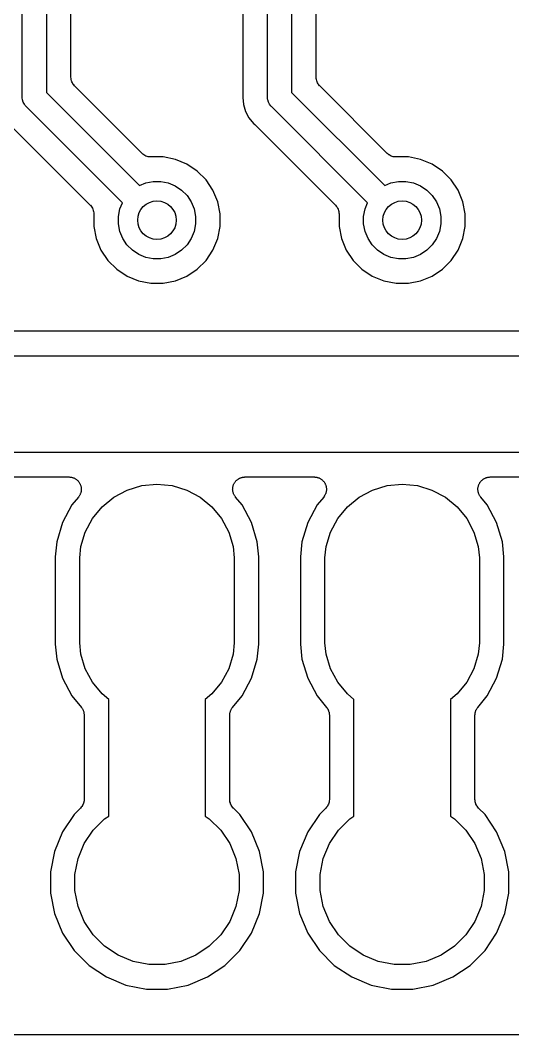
# Model space of a CAD drawing. Extents: x 94.3 to 145.3, y -143.8 to -113.4.
# Drawn here: x 124.95 to 130.05, y -143.82 to -133.31 of the extents above; entities that cross this region are included whole.
import ezdxf

# ---------------------------------------------------------------- set-up
doc = ezdxf.new("R2010")
doc.units = 0
doc.layers.add('BLACK', color=7, linetype='CONTINUOUS')

msp = doc.modelspace()

# ---------------------------------------------------------------- linework, layer by layer
at = {"layer": 'BLACK', "linetype": 'CONTINUOUS'}
for p, q in [((127.51, -134.106), (127.51, -122.734)), ((127.76, -122.688), (127.76, -134.06)), ((124.97, -134.106), (124.97, -123.172)), ((125.22, -123.126), (125.22, -134.06)), ((125.474, -133.902), (125.474, -127.97)), ((127.256, -127.97), (127.256, -134.087)), ((128.014, -133.902), (128.014, -127.97)), ((125.475, -133.914), (125.474, -133.902)), ((125.476, -133.926), (125.475, -133.914)), ((128.015, -133.914), (128.014, -133.902)), ((128.016, -133.926), (128.015, -133.914)), ((125.476, -133.927), (125.476, -133.926)), ((125.476, -133.926), (125.476, -133.926)), ((125.48, -133.938), (125.476, -133.927)), ((125.483, -133.95), (125.48, -133.938)), ((125.484, -133.951), (125.483, -133.95)), ((125.483, -133.95), (125.483, -133.95)), ((125.489, -133.961), (125.484, -133.951)), ((125.494, -133.972), (125.489, -133.961)), ((125.495, -133.972), (125.494, -133.972)), ((125.495, -133.973), (125.495, -133.972)), ((125.503, -133.982), (125.495, -133.973)), ((125.51, -133.991), (125.503, -133.982)), ((125.511, -133.992), (125.51, -133.991)), ((126.21, -134.691), (125.511, -133.992)), ((125.511, -133.992), (125.511, -133.992)), ((125.511, -133.992), (125.511, -133.992)), ((125.511, -133.992), (125.511, -133.992)), ((128.016, -133.927), (128.016, -133.926)), ((128.016, -133.926), (128.016, -133.926)), ((128.02, -133.938), (128.016, -133.927)), ((128.023, -133.95), (128.02, -133.938)), ((128.024, -133.951), (128.023, -133.95)), ((128.023, -133.95), (128.023, -133.95)), ((128.029, -133.961), (128.024, -133.951)), ((128.034, -133.972), (128.029, -133.961)), ((128.035, -133.972), (128.034, -133.972)), ((128.035, -133.973), (128.035, -133.972)), ((128.043, -133.982), (128.035, -133.973)), ((128.05, -133.991), (128.043, -133.982)), ((128.051, -133.992), (128.05, -133.991)), ((128.75, -134.691), (128.051, -133.992)), ((128.051, -133.992), (128.051, -133.992)), ((128.051, -133.992), (128.051, -133.992)), ((128.051, -133.992), (128.051, -133.992)), ((124.969, -134.112), (124.97, -134.106)), ((124.97, -134.118), (124.969, -134.112)), ((124.971, -134.131), (124.97, -134.118)), ((124.97, -134.118), (124.97, -134.118)), ((125.22, -134.06), (126.184, -135.024)), ((127.255, -134.1), (127.254, -134.112)), ((127.254, -134.112), (127.261, -134.186)), ((127.256, -134.089), (127.255, -134.094)), ((127.255, -134.094), (127.255, -134.1)), ((127.256, -134.087), (127.256, -134.089)), ((127.509, -134.112), (127.51, -134.106)), ((127.51, -134.118), (127.509, -134.112)), ((127.511, -134.13), (127.51, -134.118)), ((127.76, -134.06), (128.724, -135.024)), ((124.972, -134.137), (124.971, -134.131)), ((124.979, -134.16), (124.972, -134.137)), ((124.991, -134.182), (124.979, -134.16)), ((125.001, -134.195), (124.991, -134.182)), ((125.006, -134.201), (125.001, -134.195)), ((125.011, -134.205), (125.006, -134.201)), ((126.007, -135.201), (125.011, -134.205)), ((127.261, -134.186), (127.283, -134.258)), ((127.512, -134.136), (127.511, -134.13)), ((127.519, -134.16), (127.512, -134.136)), ((127.531, -134.182), (127.519, -134.16)), ((127.54, -134.194), (127.531, -134.182)), ((127.546, -134.201), (127.54, -134.194)), ((127.551, -134.205), (127.546, -134.201)), ((128.547, -135.201), (127.551, -134.205)), ((127.283, -134.258), (127.318, -134.324)), ((127.318, -134.324), (127.366, -134.381)), ((124.845, -134.398), (125.674, -135.227)), ((127.366, -134.381), (127.375, -134.389)), ((127.375, -134.389), (127.377, -134.39)), ((127.377, -134.39), (127.38, -134.394)), ((127.38, -134.394), (127.385, -134.398)), ((127.385, -134.398), (128.214, -135.227)), ((126.219, -134.698), (126.21, -134.691)), ((126.228, -134.706), (126.219, -134.698)), ((126.229, -134.707), (126.228, -134.706)), ((126.228, -134.706), (126.228, -134.706)), ((126.239, -134.712), (126.229, -134.707)), ((126.25, -134.718), (126.239, -134.712)), ((126.251, -134.718), (126.25, -134.718)), ((126.25, -134.718), (126.25, -134.718)), ((126.262, -134.722), (126.251, -134.718)), ((126.273, -134.725), (126.262, -134.722)), ((126.274, -134.725), (126.273, -134.725)), ((126.286, -134.727), (126.274, -134.725)), ((126.274, -134.725), (126.274, -134.725)), ((126.298, -134.728), (126.286, -134.727)), ((126.299, -134.728), (126.298, -134.728)), ((126.3, -134.728), (126.299, -134.728)), ((126.299, -134.728), (126.299, -134.728)), ((126.299, -134.728), (126.299, -134.728)), ((126.429, -134.728), (126.3, -134.728)), ((126.556, -134.753), (126.429, -134.728)), ((126.675, -134.802), (126.556, -134.753)), ((128.759, -134.698), (128.75, -134.691)), ((128.768, -134.706), (128.759, -134.698)), ((128.769, -134.707), (128.768, -134.706)), ((128.768, -134.706), (128.768, -134.706)), ((128.779, -134.712), (128.769, -134.707)), ((128.79, -134.718), (128.779, -134.712)), ((128.791, -134.718), (128.79, -134.718)), ((128.79, -134.718), (128.79, -134.718)), ((128.802, -134.722), (128.791, -134.718)), ((128.813, -134.725), (128.802, -134.722)), ((128.814, -134.725), (128.813, -134.725)), ((128.826, -134.727), (128.814, -134.725)), ((128.814, -134.725), (128.814, -134.725)), ((128.838, -134.728), (128.826, -134.727)), ((128.839, -134.728), (128.838, -134.728)), ((128.84, -134.728), (128.839, -134.728)), ((128.839, -134.728), (128.839, -134.728)), ((128.839, -134.728), (128.839, -134.728)), ((128.969, -134.728), (128.84, -134.728)), ((129.096, -134.753), (128.969, -134.728)), ((129.215, -134.802), (129.096, -134.753)), ((126.782, -134.874), (126.675, -134.802)), ((129.322, -134.874), (129.215, -134.802)), ((126.873, -134.965), (126.782, -134.874)), ((126.945, -135.072), (126.873, -134.965)), ((129.413, -134.965), (129.322, -134.874)), ((129.485, -135.072), (129.413, -134.965)), ((126.184, -135.024), (126.248, -134.997)), ((126.248, -134.997), (126.326, -134.982)), ((126.326, -134.982), (126.404, -134.982)), ((126.404, -134.982), (126.482, -134.997)), ((126.482, -134.997), (126.554, -135.028)), ((126.554, -135.028), (126.62, -135.071)), ((126.62, -135.071), (126.676, -135.127)), ((126.994, -135.191), (126.945, -135.072)), ((128.724, -135.024), (128.788, -134.997)), ((128.788, -134.997), (128.866, -134.982)), ((128.866, -134.982), (128.944, -134.982)), ((128.944, -134.982), (129.022, -134.997)), ((129.022, -134.997), (129.094, -135.028)), ((129.094, -135.028), (129.16, -135.071)), ((129.16, -135.071), (129.216, -135.127)), ((129.534, -135.191), (129.485, -135.072)), ((126.676, -135.127), (126.719, -135.193)), ((129.216, -135.127), (129.259, -135.193)), ((125.674, -135.227), (125.674, -135.227)), ((125.674, -135.227), (125.674, -135.227)), ((125.674, -135.227), (125.674, -135.227)), ((125.674, -135.227), (125.675, -135.228)), ((125.675, -135.228), (125.682, -135.237)), ((125.682, -135.237), (125.69, -135.246)), ((125.69, -135.246), (125.69, -135.247)), ((125.69, -135.247), (125.691, -135.247)), ((125.691, -135.247), (125.696, -135.258)), ((125.696, -135.258), (125.701, -135.268)), ((125.701, -135.268), (125.702, -135.269)), ((125.702, -135.269), (125.702, -135.269)), ((125.702, -135.269), (125.705, -135.281)), ((125.705, -135.281), (125.709, -135.292)), ((125.965, -135.343), (125.98, -135.265)), ((125.98, -135.265), (126.007, -135.201)), ((126.719, -135.193), (126.75, -135.265)), ((126.75, -135.265), (126.765, -135.343)), ((127.019, -135.318), (126.994, -135.191)), ((128.214, -135.227), (128.214, -135.227)), ((128.214, -135.227), (128.214, -135.227)), ((128.214, -135.227), (128.214, -135.227)), ((128.214, -135.227), (128.215, -135.228)), ((128.215, -135.228), (128.222, -135.237)), ((128.222, -135.237), (128.23, -135.246)), ((128.23, -135.246), (128.23, -135.247)), ((128.23, -135.247), (128.231, -135.247)), ((128.231, -135.247), (128.236, -135.258)), ((128.236, -135.258), (128.241, -135.268)), ((128.241, -135.268), (128.242, -135.269)), ((128.242, -135.269), (128.242, -135.269)), ((128.242, -135.269), (128.245, -135.281)), ((128.245, -135.281), (128.249, -135.292)), ((128.505, -135.343), (128.52, -135.265)), ((128.52, -135.265), (128.547, -135.201)), ((129.259, -135.193), (129.29, -135.265)), ((129.29, -135.265), (129.305, -135.343)), ((129.559, -135.318), (129.534, -135.191)), ((125.709, -135.292), (125.709, -135.293)), ((125.709, -135.293), (125.709, -135.293)), ((125.709, -135.293), (125.71, -135.305)), ((125.71, -135.305), (125.711, -135.317)), ((125.711, -135.317), (125.711, -135.446)), ((125.965, -135.421), (125.965, -135.343)), ((126.765, -135.343), (126.765, -135.421)), ((127.019, -135.446), (127.019, -135.318)), ((128.249, -135.292), (128.249, -135.293)), ((128.249, -135.293), (128.249, -135.293)), ((128.249, -135.293), (128.25, -135.305)), ((128.25, -135.305), (128.251, -135.317)), ((128.251, -135.317), (128.251, -135.446)), ((128.505, -135.421), (128.505, -135.343)), ((129.305, -135.343), (129.305, -135.421)), ((129.559, -135.446), (129.559, -135.318)), ((125.711, -135.446), (125.736, -135.573)), ((125.98, -135.499), (125.965, -135.421)), ((126.765, -135.421), (126.75, -135.499)), ((126.994, -135.573), (127.019, -135.446)), ((128.251, -135.446), (128.276, -135.573)), ((128.52, -135.499), (128.505, -135.421)), ((129.305, -135.421), (129.29, -135.499)), ((129.534, -135.573), (129.559, -135.446)), ((125.736, -135.573), (125.785, -135.692)), ((126.011, -135.571), (125.98, -135.499)), ((126.054, -135.637), (126.011, -135.571)), ((126.719, -135.571), (126.676, -135.637)), ((126.75, -135.499), (126.719, -135.571)), ((126.945, -135.692), (126.994, -135.573)), ((128.276, -135.573), (128.325, -135.692)), ((128.551, -135.571), (128.52, -135.499)), ((128.594, -135.637), (128.551, -135.571)), ((129.259, -135.571), (129.216, -135.637)), ((129.29, -135.499), (129.259, -135.571)), ((129.485, -135.692), (129.534, -135.573)), ((125.785, -135.692), (125.857, -135.799)), ((126.11, -135.693), (126.054, -135.637)), ((126.176, -135.736), (126.11, -135.693)), ((126.62, -135.693), (126.554, -135.736)), ((126.676, -135.637), (126.62, -135.693)), ((126.873, -135.799), (126.945, -135.692)), ((128.325, -135.692), (128.397, -135.799)), ((128.65, -135.693), (128.594, -135.637)), ((128.716, -135.736), (128.65, -135.693)), ((129.16, -135.693), (129.094, -135.736)), ((129.216, -135.637), (129.16, -135.693)), ((129.413, -135.799), (129.485, -135.692)), ((125.857, -135.799), (125.948, -135.89)), ((126.248, -135.767), (126.176, -135.736)), ((126.326, -135.782), (126.248, -135.767)), ((126.404, -135.782), (126.326, -135.782)), ((126.482, -135.767), (126.404, -135.782)), ((126.554, -135.736), (126.482, -135.767)), ((126.782, -135.89), (126.873, -135.799)), ((128.397, -135.799), (128.488, -135.89)), ((128.788, -135.767), (128.716, -135.736)), ((128.866, -135.782), (128.788, -135.767)), ((128.944, -135.782), (128.866, -135.782)), ((129.022, -135.767), (128.944, -135.782)), ((129.094, -135.736), (129.022, -135.767)), ((129.322, -135.89), (129.413, -135.799)), ((125.948, -135.89), (126.055, -135.962)), ((126.675, -135.962), (126.782, -135.89)), ((128.488, -135.89), (128.595, -135.962)), ((129.215, -135.962), (129.322, -135.89)), ((126.055, -135.962), (126.174, -136.011)), ((126.174, -136.011), (126.301, -136.036)), ((126.429, -136.036), (126.556, -136.011)), ((126.556, -136.011), (126.675, -135.962)), ((128.595, -135.962), (128.714, -136.011)), ((128.714, -136.011), (128.841, -136.036)), ((128.969, -136.036), (129.096, -136.011)), ((129.096, -136.011), (129.215, -135.962)), ((126.301, -136.036), (126.429, -136.036)), ((128.841, -136.036), (128.969, -136.036)), ((140.605, -136.533), (119.423, -136.533)), ((119.405, -136.787), (140.763, -136.787)), ((140.945, -137.787), (119.587, -137.787)), ((124.736, -138.041), (125.454, -138.041)), ((125.454, -138.041), (125.455, -138.041)), ((125.455, -138.041), (125.461, -138.042)), ((125.461, -138.042), (125.467, -138.042)), ((125.467, -138.042), (125.474, -138.043)), ((125.474, -138.043), (125.48, -138.044)), ((125.48, -138.044), (125.486, -138.046)), ((125.486, -138.046), (125.491, -138.047)), ((125.491, -138.047), (125.497, -138.049)), ((125.497, -138.049), (125.504, -138.051)), ((125.504, -138.051), (125.509, -138.054)), ((125.509, -138.054), (125.514, -138.056)), ((125.514, -138.056), (125.52, -138.06)), ((125.52, -138.06), (125.525, -138.063)), ((125.525, -138.063), (125.53, -138.067)), ((125.53, -138.067), (125.535, -138.07)), ((125.535, -138.07), (125.539, -138.075)), ((125.539, -138.075), (125.544, -138.079)), ((125.544, -138.079), (125.548, -138.084)), ((125.548, -138.084), (125.552, -138.088)), ((125.552, -138.088), (125.556, -138.093)), ((125.556, -138.093), (125.56, -138.098)), ((125.56, -138.098), (125.563, -138.104)), ((125.563, -138.104), (125.566, -138.109)), ((125.566, -138.109), (125.568, -138.115)), ((125.568, -138.115), (125.571, -138.12)), ((125.571, -138.12), (125.573, -138.126)), ((126.208, -138.131), (126.365, -138.115)), ((126.365, -138.115), (126.522, -138.131)), ((127.158, -138.124), (127.159, -138.119)), ((127.159, -138.119), (127.162, -138.113)), ((127.162, -138.113), (127.165, -138.107)), ((127.165, -138.107), (127.168, -138.102)), ((127.168, -138.102), (127.171, -138.097)), ((127.171, -138.097), (127.175, -138.092)), ((127.175, -138.092), (127.179, -138.087)), ((127.179, -138.087), (127.183, -138.082)), ((127.183, -138.082), (127.187, -138.078)), ((127.187, -138.078), (127.192, -138.074)), ((127.192, -138.074), (127.197, -138.069)), ((127.197, -138.069), (127.202, -138.066)), ((127.202, -138.066), (127.206, -138.062)), ((127.206, -138.062), (127.212, -138.059)), ((127.212, -138.059), (127.217, -138.056)), ((127.217, -138.056), (127.223, -138.053)), ((127.223, -138.053), (127.228, -138.051)), ((127.228, -138.051), (127.234, -138.049)), ((127.234, -138.049), (127.24, -138.046)), ((127.24, -138.046), (127.246, -138.045)), ((127.246, -138.045), (127.252, -138.043)), ((127.252, -138.043), (127.258, -138.043)), ((127.258, -138.043), (127.265, -138.042)), ((127.265, -138.042), (127.271, -138.042)), ((127.271, -138.042), (127.276, -138.041)), ((127.276, -138.041), (127.994, -138.041)), ((127.994, -138.041), (127.995, -138.041)), ((127.995, -138.041), (128.001, -138.042)), ((128.001, -138.042), (128.007, -138.042)), ((128.007, -138.042), (128.014, -138.043)), ((128.014, -138.043), (128.02, -138.044)), ((128.02, -138.044), (128.026, -138.046)), ((128.026, -138.046), (128.031, -138.047)), ((128.031, -138.047), (128.037, -138.049)), ((128.037, -138.049), (128.044, -138.051)), ((128.044, -138.051), (128.049, -138.054)), ((128.049, -138.054), (128.054, -138.056)), ((128.054, -138.056), (128.06, -138.06)), ((128.06, -138.06), (128.065, -138.063)), ((128.065, -138.063), (128.07, -138.067)), ((128.07, -138.067), (128.075, -138.07)), ((128.075, -138.07), (128.079, -138.075)), ((128.079, -138.075), (128.084, -138.079)), ((128.084, -138.079), (128.088, -138.084)), ((128.088, -138.084), (128.092, -138.088)), ((128.092, -138.088), (128.096, -138.093)), ((128.096, -138.093), (128.1, -138.098)), ((128.1, -138.098), (128.103, -138.104)), ((128.103, -138.104), (128.106, -138.109)), ((128.106, -138.109), (128.108, -138.115)), ((128.108, -138.115), (128.111, -138.12)), ((128.111, -138.12), (128.113, -138.126)), ((128.748, -138.131), (128.905, -138.115)), ((128.905, -138.115), (129.062, -138.131)), ((129.698, -138.124), (129.699, -138.119)), ((129.699, -138.119), (129.702, -138.113)), ((129.702, -138.113), (129.705, -138.107)), ((129.705, -138.107), (129.708, -138.102)), ((129.708, -138.102), (129.711, -138.097)), ((129.711, -138.097), (129.715, -138.092)), ((129.715, -138.092), (129.719, -138.087)), ((129.719, -138.087), (129.723, -138.082)), ((129.723, -138.082), (129.727, -138.078)), ((129.727, -138.078), (129.732, -138.074)), ((129.732, -138.074), (129.737, -138.069)), ((129.737, -138.069), (129.742, -138.066)), ((129.742, -138.066), (129.746, -138.062)), ((129.746, -138.062), (129.752, -138.059)), ((129.752, -138.059), (129.757, -138.056)), ((129.757, -138.056), (129.763, -138.053)), ((129.763, -138.053), (129.768, -138.051)), ((129.768, -138.051), (129.774, -138.049)), ((129.774, -138.049), (129.78, -138.046)), ((129.78, -138.046), (129.786, -138.045)), ((129.786, -138.045), (129.792, -138.043)), ((129.792, -138.043), (129.798, -138.043)), ((129.798, -138.043), (129.805, -138.042)), ((129.805, -138.042), (129.811, -138.042)), ((129.811, -138.042), (129.816, -138.041)), ((129.816, -138.041), (130.534, -138.041)), ((125.568, -138.222), (125.565, -138.228)), ((125.571, -138.217), (125.568, -138.222)), ((125.573, -138.211), (125.571, -138.217)), ((125.573, -138.126), (125.575, -138.132)), ((125.575, -138.205), (125.573, -138.211)), ((125.575, -138.132), (125.576, -138.138)), ((125.576, -138.199), (125.575, -138.205)), ((125.576, -138.138), (125.578, -138.144)), ((125.578, -138.194), (125.576, -138.199)), ((125.578, -138.144), (125.579, -138.15)), ((125.579, -138.187), (125.578, -138.194)), ((125.579, -138.15), (125.58, -138.156)), ((125.58, -138.181), (125.579, -138.187)), ((125.58, -138.156), (125.58, -138.162)), ((125.58, -138.162), (125.581, -138.169)), ((125.581, -138.169), (125.58, -138.175)), ((125.58, -138.175), (125.58, -138.181)), ((125.918, -138.251), (126.057, -138.176)), ((126.057, -138.176), (126.208, -138.131)), ((126.522, -138.131), (126.673, -138.176)), ((126.673, -138.176), (126.812, -138.251)), ((127.149, -138.167), (127.15, -138.161)), ((127.15, -138.173), (127.149, -138.167)), ((127.15, -138.154), (127.151, -138.148)), ((127.15, -138.161), (127.15, -138.154)), ((127.15, -138.179), (127.15, -138.173)), ((127.151, -138.185), (127.15, -138.179)), ((127.151, -138.148), (127.152, -138.142)), ((127.152, -138.192), (127.151, -138.185)), ((127.152, -138.142), (127.154, -138.136)), ((127.153, -138.198), (127.152, -138.192)), ((127.154, -138.203), (127.153, -138.198)), ((127.154, -138.136), (127.155, -138.13)), ((127.157, -138.209), (127.154, -138.203)), ((127.155, -138.13), (127.158, -138.124)), ((127.159, -138.216), (127.157, -138.209)), ((127.161, -138.221), (127.159, -138.216)), ((127.164, -138.226), (127.161, -138.221)), ((127.167, -138.232), (127.164, -138.226)), ((128.108, -138.222), (128.105, -138.228)), ((128.111, -138.217), (128.108, -138.222)), ((128.113, -138.211), (128.111, -138.217)), ((128.113, -138.126), (128.115, -138.132)), ((128.115, -138.205), (128.113, -138.211)), ((128.115, -138.132), (128.116, -138.138)), ((128.116, -138.199), (128.115, -138.205)), ((128.116, -138.138), (128.118, -138.144)), ((128.118, -138.194), (128.116, -138.199)), ((128.118, -138.144), (128.119, -138.15)), ((128.119, -138.187), (128.118, -138.194)), ((128.119, -138.15), (128.12, -138.156)), ((128.12, -138.181), (128.119, -138.187)), ((128.12, -138.156), (128.12, -138.162)), ((128.12, -138.162), (128.121, -138.169)), ((128.121, -138.169), (128.12, -138.175)), ((128.12, -138.175), (128.12, -138.181)), ((128.458, -138.251), (128.597, -138.176)), ((128.597, -138.176), (128.748, -138.131)), ((129.062, -138.131), (129.213, -138.176)), ((129.213, -138.176), (129.352, -138.251)), ((129.689, -138.167), (129.69, -138.161)), ((129.69, -138.173), (129.689, -138.167)), ((129.69, -138.154), (129.691, -138.148)), ((129.69, -138.161), (129.69, -138.154)), ((129.69, -138.179), (129.69, -138.173)), ((129.691, -138.185), (129.69, -138.179)), ((129.691, -138.148), (129.692, -138.142)), ((129.692, -138.192), (129.691, -138.185)), ((129.692, -138.142), (129.694, -138.136)), ((129.693, -138.198), (129.692, -138.192)), ((129.694, -138.203), (129.693, -138.198)), ((129.694, -138.136), (129.695, -138.13)), ((129.697, -138.209), (129.694, -138.203)), ((129.695, -138.13), (129.698, -138.124)), ((129.699, -138.216), (129.697, -138.209)), ((129.701, -138.221), (129.699, -138.216)), ((129.704, -138.226), (129.701, -138.221)), ((129.707, -138.232), (129.704, -138.226)), ((125.484, -138.331), (125.387, -138.514)), ((125.552, -138.249), (125.484, -138.331)), ((125.555, -138.244), (125.552, -138.249)), ((125.559, -138.239), (125.555, -138.244)), ((125.562, -138.233), (125.559, -138.239)), ((125.565, -138.228), (125.562, -138.233)), ((125.797, -138.351), (125.918, -138.251)), ((126.812, -138.251), (126.933, -138.351)), ((127.17, -138.238), (127.167, -138.232)), ((127.174, -138.242), (127.17, -138.238)), ((127.177, -138.247), (127.174, -138.242)), ((127.178, -138.249), (127.177, -138.247)), ((127.246, -138.331), (127.178, -138.249)), ((127.343, -138.514), (127.246, -138.331)), ((128.024, -138.331), (127.927, -138.514)), ((128.092, -138.249), (128.024, -138.331)), ((128.095, -138.244), (128.092, -138.249)), ((128.099, -138.239), (128.095, -138.244)), ((128.102, -138.233), (128.099, -138.239)), ((128.105, -138.228), (128.102, -138.233)), ((128.337, -138.351), (128.458, -138.251)), ((129.352, -138.251), (129.473, -138.351)), ((129.71, -138.238), (129.707, -138.232)), ((129.714, -138.242), (129.71, -138.238)), ((129.717, -138.247), (129.714, -138.242)), ((129.718, -138.249), (129.717, -138.247)), ((129.786, -138.331), (129.718, -138.249)), ((129.883, -138.514), (129.786, -138.331)), ((125.697, -138.472), (125.797, -138.351)), ((126.933, -138.351), (127.033, -138.472)), ((128.237, -138.472), (128.337, -138.351)), ((129.473, -138.351), (129.573, -138.472)), ((125.387, -138.514), (125.326, -138.712)), ((125.622, -138.611), (125.697, -138.472)), ((127.033, -138.472), (127.108, -138.611)), ((127.404, -138.712), (127.343, -138.514)), ((127.927, -138.514), (127.866, -138.712)), ((128.162, -138.611), (128.237, -138.472)), ((129.573, -138.472), (129.648, -138.611)), ((129.944, -138.712), (129.883, -138.514)), ((125.577, -138.762), (125.622, -138.611)), ((127.108, -138.611), (127.153, -138.762)), ((128.117, -138.762), (128.162, -138.611)), ((129.648, -138.611), (129.693, -138.762)), ((125.326, -138.712), (125.311, -138.867)), ((127.419, -138.867), (127.404, -138.712)), ((127.866, -138.712), (127.851, -138.867)), ((129.959, -138.867), (129.944, -138.712)), ((125.565, -138.88), (125.577, -138.762)), ((127.153, -138.762), (127.165, -138.88)), ((128.105, -138.88), (128.117, -138.762)), ((129.693, -138.762), (129.705, -138.88)), ((125.311, -138.867), (125.311, -139.771)), ((125.565, -139.758), (125.565, -138.88)), ((127.165, -138.88), (127.165, -139.758)), ((127.419, -139.771), (127.419, -138.867)), ((127.851, -138.867), (127.851, -139.771)), ((128.105, -139.758), (128.105, -138.88)), ((129.705, -138.88), (129.705, -139.758)), ((129.959, -139.771), (129.959, -138.867)), ((125.311, -139.771), (125.326, -139.926)), ((125.577, -139.876), (125.565, -139.758)), ((127.165, -139.758), (127.153, -139.876)), ((127.404, -139.926), (127.419, -139.771)), ((127.851, -139.771), (127.866, -139.926)), ((128.117, -139.876), (128.105, -139.758)), ((129.705, -139.758), (129.693, -139.876)), ((129.944, -139.926), (129.959, -139.771)), ((125.622, -140.027), (125.577, -139.876)), ((127.153, -139.876), (127.108, -140.027)), ((128.162, -140.027), (128.117, -139.876)), ((129.693, -139.876), (129.648, -140.027)), ((125.326, -139.926), (125.387, -140.124)), ((127.343, -140.124), (127.404, -139.926)), ((127.866, -139.926), (127.927, -140.124)), ((129.883, -140.124), (129.944, -139.926)), ((125.697, -140.166), (125.622, -140.027)), ((127.108, -140.027), (127.033, -140.166)), ((128.237, -140.166), (128.162, -140.027)), ((129.648, -140.027), (129.573, -140.166)), ((125.387, -140.124), (125.484, -140.307)), ((125.797, -140.287), (125.697, -140.166)), ((127.033, -140.166), (126.933, -140.287)), ((127.246, -140.307), (127.343, -140.124)), ((127.927, -140.124), (128.024, -140.307)), ((128.337, -140.287), (128.237, -140.166)), ((129.573, -140.166), (129.473, -140.287)), ((129.786, -140.307), (129.883, -140.124)), ((125.484, -140.307), (125.582, -140.427)), ((125.865, -140.344), (125.797, -140.287)), ((126.933, -140.287), (126.865, -140.344)), ((127.148, -140.427), (127.246, -140.307)), ((128.024, -140.307), (128.122, -140.427)), ((128.405, -140.344), (128.337, -140.287)), ((129.473, -140.287), (129.405, -140.344)), ((129.688, -140.427), (129.786, -140.307)), ((125.582, -140.427), (125.583, -140.428)), ((125.583, -140.428), (125.586, -140.433)), ((125.865, -141.552), (125.865, -140.344)), ((126.865, -140.344), (126.865, -141.552)), ((127.141, -140.435), (127.145, -140.431)), ((127.145, -140.431), (127.148, -140.427)), ((128.122, -140.427), (128.123, -140.428)), ((128.123, -140.428), (128.126, -140.433)), ((128.405, -141.552), (128.405, -140.344)), ((129.405, -140.344), (129.405, -141.552)), ((129.681, -140.435), (129.685, -140.431)), ((129.685, -140.431), (129.688, -140.427)), ((125.586, -140.433), (125.59, -140.437)), ((125.59, -140.437), (125.593, -140.443)), ((125.593, -140.443), (125.597, -140.449)), ((125.597, -140.449), (125.599, -140.454)), ((125.599, -140.454), (125.601, -140.459)), ((125.601, -140.459), (125.603, -140.465)), ((125.603, -140.465), (125.606, -140.472)), ((125.606, -140.472), (125.607, -140.477)), ((125.607, -140.477), (125.609, -140.482)), ((125.609, -140.482), (125.609, -140.489)), ((125.609, -140.489), (125.611, -140.496)), ((125.611, -140.496), (125.61, -140.502)), ((125.61, -140.502), (125.611, -140.507)), ((125.611, -140.507), (125.611, -141.38)), ((127.119, -140.505), (127.12, -140.5)), ((127.119, -140.507), (127.119, -140.505)), ((127.119, -141.38), (127.119, -140.507)), ((127.12, -140.494), (127.121, -140.488)), ((127.12, -140.5), (127.12, -140.494)), ((127.121, -140.488), (127.122, -140.481)), ((127.122, -140.481), (127.123, -140.475)), ((127.123, -140.475), (127.125, -140.47)), ((127.125, -140.47), (127.127, -140.464)), ((127.127, -140.464), (127.129, -140.457)), ((127.129, -140.457), (127.132, -140.452)), ((127.132, -140.452), (127.134, -140.447)), ((127.134, -140.447), (127.138, -140.441)), ((127.138, -140.441), (127.141, -140.435)), ((128.126, -140.433), (128.13, -140.437)), ((128.13, -140.437), (128.133, -140.443)), ((128.133, -140.443), (128.137, -140.449)), ((128.137, -140.449), (128.139, -140.454)), ((128.139, -140.454), (128.141, -140.459)), ((128.141, -140.459), (128.143, -140.465)), ((128.143, -140.465), (128.146, -140.472)), ((128.146, -140.472), (128.147, -140.477)), ((128.147, -140.477), (128.149, -140.482)), ((128.149, -140.482), (128.149, -140.489)), ((128.149, -140.489), (128.151, -140.496)), ((128.151, -140.496), (128.15, -140.502)), ((128.15, -140.502), (128.151, -140.507)), ((128.151, -140.507), (128.151, -141.38)), ((129.659, -140.505), (129.66, -140.5)), ((129.659, -140.507), (129.659, -140.505)), ((129.659, -141.38), (129.659, -140.507)), ((129.66, -140.494), (129.661, -140.488)), ((129.66, -140.5), (129.66, -140.494)), ((129.661, -140.488), (129.662, -140.481)), ((129.662, -140.481), (129.663, -140.475)), ((129.663, -140.475), (129.665, -140.47)), ((129.665, -140.47), (129.667, -140.464)), ((129.667, -140.464), (129.669, -140.457)), ((129.669, -140.457), (129.672, -140.452)), ((129.672, -140.452), (129.674, -140.447)), ((129.674, -140.447), (129.678, -140.441)), ((129.678, -140.441), (129.681, -140.435)), ((125.574, -141.47), (125.507, -141.536)), ((125.581, -141.461), (125.574, -141.47)), ((125.589, -141.452), (125.581, -141.461)), ((125.59, -141.451), (125.589, -141.451)), ((125.589, -141.451), (125.589, -141.452)), ((125.595, -141.44), (125.59, -141.451)), ((125.601, -141.43), (125.595, -141.44)), ((125.605, -141.418), (125.601, -141.429)), ((125.601, -141.429), (125.601, -141.429)), ((125.601, -141.429), (125.601, -141.43)), ((125.608, -141.407), (125.605, -141.418)), ((125.61, -141.394), (125.608, -141.405)), ((125.608, -141.405), (125.608, -141.406)), ((125.608, -141.406), (125.608, -141.407)), ((125.611, -141.382), (125.61, -141.394)), ((125.611, -141.38), (125.611, -141.381)), ((125.611, -141.381), (125.611, -141.381)), ((125.611, -141.381), (125.611, -141.381)), ((125.611, -141.381), (125.611, -141.382)), ((127.12, -141.392), (127.119, -141.38)), ((127.121, -141.403), (127.12, -141.392)), ((127.121, -141.404), (127.121, -141.403)), ((127.121, -141.405), (127.121, -141.404)), ((127.125, -141.416), (127.121, -141.405)), ((127.128, -141.427), (127.125, -141.416)), ((127.128, -141.428), (127.128, -141.427)), ((127.129, -141.428), (127.128, -141.428)), ((127.134, -141.439), (127.129, -141.428)), ((127.139, -141.449), (127.134, -141.439)), ((127.14, -141.45), (127.139, -141.449)), ((127.148, -141.459), (127.14, -141.45)), ((127.14, -141.45), (127.14, -141.45)), ((127.155, -141.469), (127.148, -141.459)), ((127.156, -141.47), (127.155, -141.469)), ((127.223, -141.536), (127.156, -141.47)), ((127.156, -141.47), (127.156, -141.47)), ((127.156, -141.47), (127.156, -141.47)), ((127.156, -141.47), (127.156, -141.47)), ((128.114, -141.47), (128.047, -141.536)), ((128.121, -141.461), (128.114, -141.47)), ((128.129, -141.452), (128.121, -141.461)), ((128.13, -141.451), (128.129, -141.451)), ((128.129, -141.451), (128.129, -141.452)), ((128.135, -141.44), (128.13, -141.451)), ((128.141, -141.43), (128.135, -141.44)), ((128.145, -141.418), (128.141, -141.429)), ((128.141, -141.429), (128.141, -141.429)), ((128.141, -141.429), (128.141, -141.43)), ((128.148, -141.407), (128.145, -141.418)), ((128.15, -141.394), (128.148, -141.405)), ((128.148, -141.405), (128.148, -141.406)), ((128.148, -141.406), (128.148, -141.407)), ((128.151, -141.382), (128.15, -141.394)), ((128.151, -141.38), (128.151, -141.381)), ((128.151, -141.381), (128.151, -141.381)), ((128.151, -141.381), (128.151, -141.381)), ((128.151, -141.381), (128.151, -141.382)), ((129.66, -141.392), (129.659, -141.38)), ((129.661, -141.403), (129.66, -141.392)), ((129.661, -141.404), (129.661, -141.403)), ((129.661, -141.405), (129.661, -141.404)), ((129.665, -141.416), (129.661, -141.405)), ((129.668, -141.427), (129.665, -141.416)), ((129.668, -141.428), (129.668, -141.427)), ((129.669, -141.428), (129.668, -141.428)), ((129.674, -141.439), (129.669, -141.428)), ((129.679, -141.449), (129.674, -141.439)), ((129.68, -141.45), (129.679, -141.449)), ((129.688, -141.459), (129.68, -141.45)), ((129.68, -141.45), (129.68, -141.45)), ((129.695, -141.469), (129.688, -141.459)), ((129.696, -141.47), (129.695, -141.469)), ((129.763, -141.536), (129.696, -141.47)), ((129.696, -141.47), (129.696, -141.47)), ((129.696, -141.47), (129.696, -141.47)), ((129.696, -141.47), (129.696, -141.47)), ((125.507, -141.536), (125.387, -141.717)), ((125.705, -141.698), (125.823, -141.58)), ((125.823, -141.58), (125.865, -141.552)), ((126.865, -141.552), (126.907, -141.58)), ((126.907, -141.58), (127.025, -141.698)), ((127.343, -141.717), (127.223, -141.536)), ((128.047, -141.536), (127.927, -141.717)), ((128.245, -141.698), (128.363, -141.58)), ((128.363, -141.58), (128.405, -141.552)), ((129.405, -141.552), (129.447, -141.58)), ((129.447, -141.58), (129.565, -141.698)), ((129.883, -141.717), (129.763, -141.536)), ((125.387, -141.717), (125.303, -141.918)), ((125.612, -141.837), (125.705, -141.698)), ((127.025, -141.698), (127.118, -141.837)), ((127.427, -141.918), (127.343, -141.717)), ((127.927, -141.717), (127.843, -141.918)), ((128.152, -141.837), (128.245, -141.698)), ((129.565, -141.698), (129.658, -141.837)), ((129.967, -141.918), (129.883, -141.717)), ((125.548, -141.992), (125.612, -141.837)), ((127.118, -141.837), (127.182, -141.992)), ((128.088, -141.992), (128.152, -141.837)), ((129.658, -141.837), (129.722, -141.992)), ((125.303, -141.918), (125.261, -142.131)), ((125.515, -142.156), (125.548, -141.992)), ((127.182, -141.992), (127.215, -142.156)), ((127.469, -142.131), (127.427, -141.918)), ((127.843, -141.918), (127.801, -142.131)), ((128.055, -142.156), (128.088, -141.992)), ((129.722, -141.992), (129.755, -142.156)), ((130.009, -142.131), (129.967, -141.918)), ((125.261, -142.131), (125.261, -142.349)), ((125.515, -142.324), (125.515, -142.156)), ((127.215, -142.156), (127.215, -142.324)), ((127.469, -142.349), (127.469, -142.131)), ((127.801, -142.131), (127.801, -142.349)), ((128.055, -142.324), (128.055, -142.156)), ((129.755, -142.156), (129.755, -142.324)), ((130.009, -142.349), (130.009, -142.131)), ((125.261, -142.349), (125.303, -142.562)), ((125.548, -142.488), (125.515, -142.324)), ((127.215, -142.324), (127.182, -142.488)), ((127.427, -142.562), (127.469, -142.349)), ((127.801, -142.349), (127.843, -142.562)), ((128.088, -142.488), (128.055, -142.324)), ((129.755, -142.324), (129.722, -142.488)), ((129.967, -142.562), (130.009, -142.349)), ((125.612, -142.643), (125.548, -142.488)), ((127.182, -142.488), (127.118, -142.643)), ((128.152, -142.643), (128.088, -142.488)), ((129.722, -142.488), (129.658, -142.643)), ((125.303, -142.562), (125.387, -142.763)), ((127.343, -142.763), (127.427, -142.562)), ((127.843, -142.562), (127.927, -142.763)), ((129.883, -142.763), (129.967, -142.562)), ((125.705, -142.782), (125.612, -142.643)), ((127.118, -142.643), (127.025, -142.782)), ((128.245, -142.782), (128.152, -142.643)), ((129.658, -142.643), (129.565, -142.782)), ((125.387, -142.763), (125.507, -142.944)), ((125.823, -142.9), (125.705, -142.782)), ((127.025, -142.782), (126.907, -142.9)), ((127.223, -142.944), (127.343, -142.763)), ((127.927, -142.763), (128.047, -142.944)), ((128.363, -142.9), (128.245, -142.782)), ((129.565, -142.782), (129.447, -142.9)), ((129.763, -142.944), (129.883, -142.763)), ((125.507, -142.944), (125.661, -143.098)), ((125.962, -142.993), (125.823, -142.9)), ((126.907, -142.9), (126.768, -142.993)), ((127.069, -143.098), (127.223, -142.944)), ((128.047, -142.944), (128.201, -143.098)), ((128.502, -142.993), (128.363, -142.9)), ((129.447, -142.9), (129.308, -142.993)), ((129.609, -143.098), (129.763, -142.944)), ((126.117, -143.057), (125.962, -142.993)), ((126.281, -143.09), (126.117, -143.057)), ((126.613, -143.057), (126.449, -143.09)), ((126.768, -142.993), (126.613, -143.057)), ((128.657, -143.057), (128.502, -142.993)), ((128.821, -143.09), (128.657, -143.057)), ((129.153, -143.057), (128.989, -143.09)), ((129.308, -142.993), (129.153, -143.057)), ((125.661, -143.098), (125.842, -143.218)), ((126.449, -143.09), (126.281, -143.09)), ((126.888, -143.218), (127.069, -143.098)), ((128.201, -143.098), (128.382, -143.218)), ((128.989, -143.09), (128.821, -143.09)), ((129.428, -143.218), (129.609, -143.098)), ((125.842, -143.218), (126.043, -143.302)), ((126.687, -143.302), (126.888, -143.218)), ((128.382, -143.218), (128.583, -143.302)), ((129.227, -143.302), (129.428, -143.218)), ((126.043, -143.302), (126.256, -143.344)), ((126.256, -143.344), (126.474, -143.344)), ((126.474, -143.344), (126.687, -143.302)), ((128.583, -143.302), (128.796, -143.344)), ((128.796, -143.344), (129.014, -143.344)), ((129.014, -143.344), (129.227, -143.302)), ((144.384, -143.816), (95.2723, -143.816))]:
    msp.add_line(p, q, dxfattribs=at)
at = {"layer": 'BLACK'}
for centre in [(126.365, -135.382), (128.905, -135.382)]:
    msp.add_circle(centre, 0.2, dxfattribs=at)

doc.saveas('drawing.dxf')
